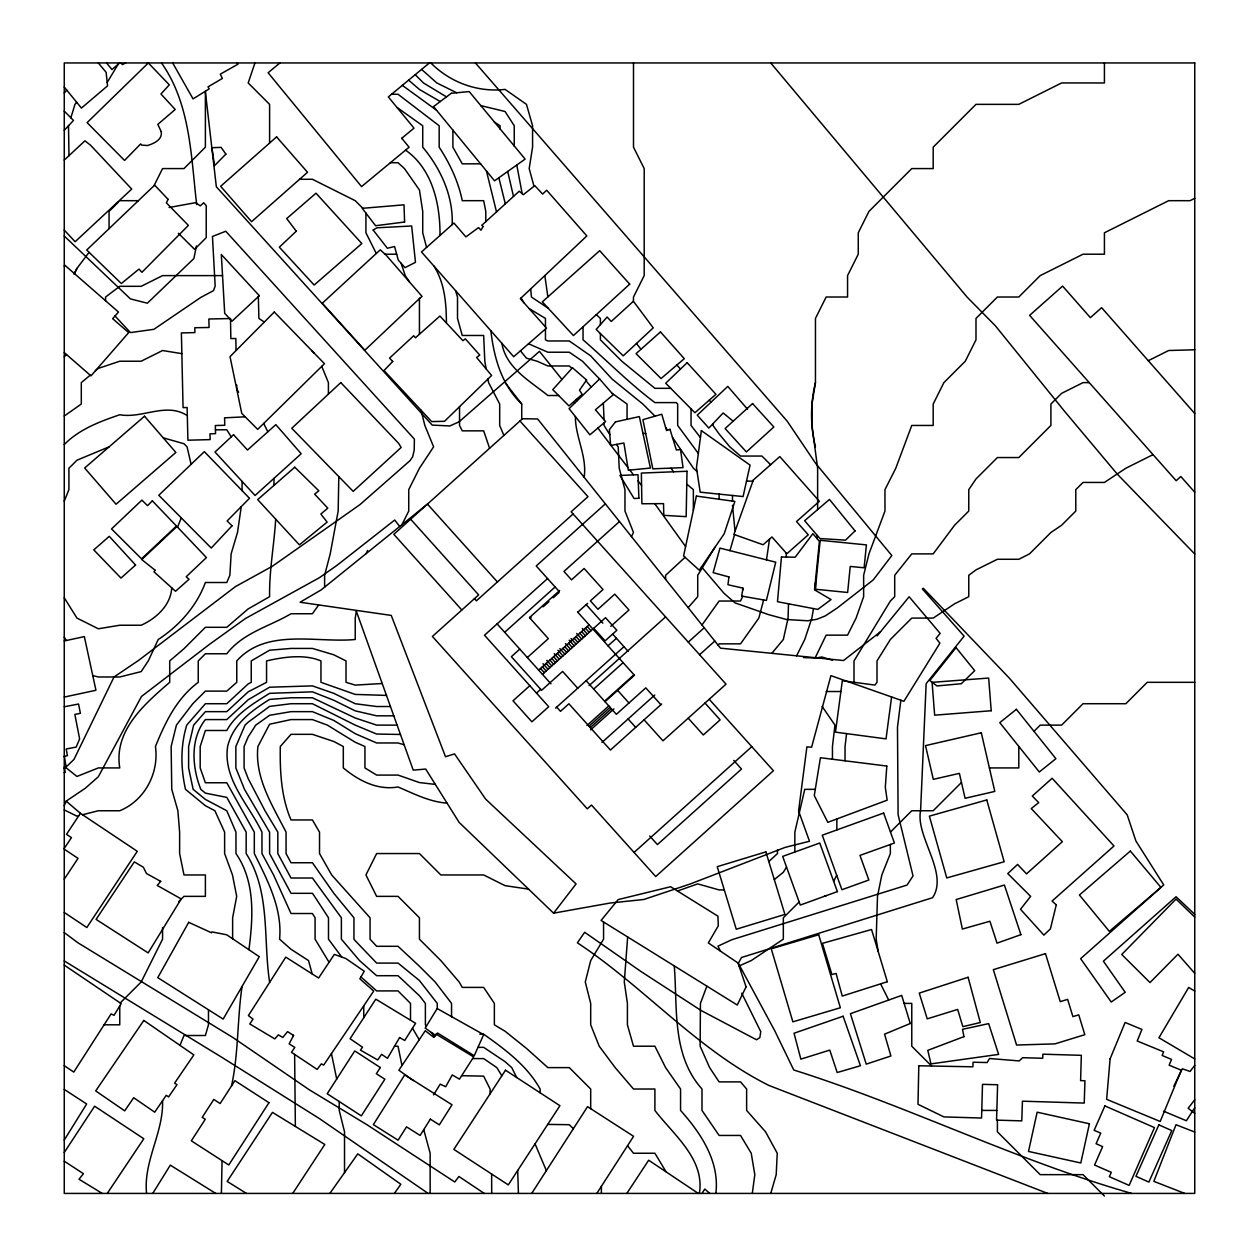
<?xml version="1.0" encoding="UTF-8"?>
<svg xmlns="http://www.w3.org/2000/svg" width="1259" height="1259" viewBox="0 0 1259 1259"><rect width="100%" height="100%" fill="white"/><g stroke="black" fill="none" stroke-linecap="round" stroke-linejoin="round"><path stroke-width="1.5" d="M788.48 603.801L788.087 618.09L783.334 639.493L771.846 653.327M241.272 506.606L237.495 532.478L231.137 553.881L229.878 575.284L226.793 582.508L205.39 582.508C196.734 606.098 179.108 625.959 158.225 639.493L148.279 660.912L141.165 671.614L119.762 676.98L98.359 676.98L92.773 675.579M242.058 490.585L242.106 481.426M222.072 1160.656L221.395 1193.422M338.813 476.61L338.167 511.06L330.204 553.881L324.617 575.284L324.617 587.119M584.16 477.271C587.261 456.34 575.3 437.03 575.379 416.572M815.328 589.243L820.176 540.284L866.412 544.895L864.115 567.793L850.234 566.424L847.637 592.47L815.328 589.243L815.454 590.377M817.012 538.537L817.311 535.468M846.567 733.619L845.041 746.524L845.041 760.814M171.712 587.811C170.925 605.06 156.132 618.594 141.165 625.235L119.762 625.235L98.359 628.792L76.956 618.09L64.256 597.773M900.862 700.24L897.478 727.34L898.108 814.667L913.027 875.918L907.047 885.077L731.841 939.718L717.945 946.154L720.478 951.143M275.69 519.149C274.147 545.084 269.158 570.673 269.599 596.687L248.196 608.884L226.793 627.297L205.39 627.297L183.987 648.715L169.713 660.912L169.713 682.315C144.423 704.159 113.625 730.645 119.762 767.927L98.359 767.927L76.956 776.457L66.255 767.927L64.366 756.281M231.546 1085.856C238.659 1052.996 237.18 1019.334 242.074 986.411M891.608 696.982L886.021 738.876L835.472 732.14L842.334 680.726L874.926 685.069L877.004 682.315L877.004 660.912L890.365 639.493L911.768 618.09L933.187 618.09L954.59 603.816L968.769 596.687L968.769 575.284L975.993 569.886L997.396 559.279L1018.799 559.279L1029.5 553.881L1050.903 532.478L1061.62 525.239L1075.784 511.06L1075.784 489.657L1083.023 482.433L1104.426 482.433L1125.829 468.254L1153.055 454.641M752.3 1193.422L754.818 1174.647L751.23 1153.244L740.528 1135.445L719.125 1135.445L701.987 1110.422L701.987 1089.019C671.472 1054.869 677.657 1007.814 674.273 965.905M766.479 559.862L769.532 539.072M1104.426 62.95L1104.426 82.952L1061.62 82.952L1018.799 104.355L975.993 104.355L933.187 147.177L933.187 168.58L911.768 168.58L868.962 211.386L858.26 232.789L858.26 254.208L847.559 275.611L847.559 297.014L826.156 297.014L815.454 318.417L815.454 382.626L811.976 404.045L811.976 425.448L817.626 468.254L817.626 509.58M813.471 608.569L811.882 618.09L804.753 639.493L796.585 655.813M356.376 611.307L355.227 618.09L355.227 639.493C316.497 643.176 266.562 627.69 236.771 660.912L236.771 682.315L226.793 691.112L205.39 691.112L192.784 703.718L176.417 725.121L171.145 746.524L171.759 789.346L177.881 810.749L179.628 832.152L179.628 853.555L183.987 874.958L205.39 874.958L205.39 896.361L183.987 896.361L178.636 901.727M248.92 949.727C253.138 917.559 255.451 881.741 235.968 853.555L235.968 832.152L226.793 810.749L205.39 799.418L193.146 789.346L188.614 767.927L188.614 746.524L193.65 725.121L205.39 711.65L226.793 711.65L248.196 691.821L266.562 682.315L266.562 660.912C283.432 657.041 304.3 653.862 320.951 660.912L320.951 682.315L355.227 694.417L386.482 695.409M196.435 246.009L193.886 258.551L147.35 303.199L130.417 298.887L64.256 236.015M763.615 599.961L758.847 618.09L740.528 643.853L719.125 643.853L718.149 645.206M544.832 275.611L547.87 296.919M729.952 550.639L734.564 534.619M770.744 1193.422L776.205 1174.647L777.244 1153.244L765.551 1131.825L746.634 1110.422L746.634 1089.019L740.528 1081.89L719.125 1081.89L709.635 1067.616L700.13 1046.213L700.429 1003.392L706.866 986.159M68.505 125.507L68.977 155.691M70.866 117.779L74.973 104.355L76.689 102.278M254.947 62.95L248.196 82.952L269.599 104.355L269.599 143.054M177.566 527.175L181.265 517.89M64.256 501.208L68.915 489.657L68.915 468.254L76.956 460.212L109.108 446.835M179.974 1045.363L183.987 1035.512L205.39 1035.512L208.475 1024.81L208.475 1009.781M64.256 805.729L66.16 801.133L85.266 788.291L98.359 776.709L141.464 696.479L209.655 644.215L245.442 618.515L319.314 577.755L337.129 565.244L394.728 520.014L399.733 526.498M815.124 657.953L826.156 635.15L847.559 635.15L856.089 618.09L863.643 596.687L863.643 575.284L868.962 553.881L884.967 511.06L884.967 489.657L895.779 468.254L911.768 425.448L933.187 425.448L933.187 404.045L943.888 382.626L965.291 361.223L975.993 339.82L975.993 318.417L997.396 297.014L1018.799 297.014L1040.202 275.611L1083.023 254.208L1104.426 254.208L1104.426 232.789L1168.635 200.685L1190.054 200.685L1194.744 198.34M1173.829 1086.155L1182.358 1068.781L1190.085 1071.456L1194.744 1065.35M74.375 273.533L76.956 268.372L89.074 252.319M153.991 185.75L162.568 168.58L183.987 168.58L205.39 147.177L205.39 91.215M366.007 553.708L367.628 550.482M401.904 524.735L408.734 511.06L408.734 489.657L419.436 468.254L433.615 446.851L424.85 425.448L420.994 410.166M631.451 536.554L633.497 532.478L624.968 511.06L624.968 489.657L619.223 468.254L618.2 446.851L616.438 444.396M826.565 895.527L824.252 896.361M833.663 881.331L836.7 875.273M73.998 274.257L76.956 268.372M714.907 547.335L697.722 575.284L697.722 596.687L688.169 607.625M107.188 82.449L118.126 64.288M786.529 867.073L783.334 872.251L774.316 879.585M433.552 1094.889L440.225 1084.125L445.702 1086.722L452.264 1074.934L459.456 1079.152L473.667 1056.946L436.716 1034.505L433.788 1037.306L425.259 1030.743L398.867 1070.213L413.345 1080.615M64.256 1140.056L86.651 1103.986L64.256 1089.413M152.748 1193.422L170.311 1165.157L215.761 1193.422M1194.744 1107.715L1186.371 1120.746L1163.662 1111.209M596.829 1193.422L633.576 1136.31L587.56 1106.661L532.038 1192.871L532.887 1193.422M701.971 1193.422L704.788 1189.063L709.84 1193.422M292.733 1193.422L324.791 1144.462L272.448 1112.389L227.171 1181.414L246.465 1193.422M64.256 1152.504L94.63 1106.205L143.809 1138.765L107.251 1193.422M626.825 1193.422L648.668 1160.216L698.304 1193.422M66.16 801.133L80.387 813.298L66.507 834.324L71.433 837.628L64.256 848.424M64.256 879.144L78.042 858.37L64.256 849.196M329.858 1193.422L357.776 1153.858L400.834 1184.263L394.366 1193.422M318.558 605.154L312.421 613.747L291.002 613.747C269.489 626.526 243.129 632.6 226.793 653.767L205.39 653.767L198.245 660.912L198.245 682.315C176.465 698.603 165.244 722.414 155.439 746.524C159.201 772.947 144.801 800.504 119.762 810.749L98.359 810.749L82.543 814.746M702.003 624.983L719.125 601.031L740.528 601.031L742.7 596.247M1194.744 1099.721L1188.166 1108.298L1194.744 1113.334M356.297 611.103L413.22 770.13L425.699 769.06L459.157 822.426L553.582 913.168L576.071 883.912L485.644 799.119L454.546 753.905L445.513 756.722L391.25 615.415L300.083 602.243L321.218 589.873L427.462 504.104L497.415 581.957M64.256 93.166L66.696 90.034M877.114 635.905L909.14 596.766L940.158 633.403L936.082 638.36L939.906 643.16L903.915 701.31L830.909 675.642L811.614 747.185L806.893 746.87L798.584 810.953L809.49 841.264L785.175 847.37L690.184 883.991L643.774 899.493L610.3 903.002L553.582 913.168M64.256 266.121L64.949 265.319L118.472 312.027L112.649 318.669L128.67 332.628L90.994 375.859L64.256 352.583M64.256 130.322L73.478 120.423L64.256 111.122M118.598 201.849L109.061 211.386L109.061 228.65M64.256 356.864L66.554 354.566M120.219 1002.951L141.165 981.989L162.568 939.183L162.568 927.505M685.069 557.312L665.602 575.284L665.602 579.36M799.15 901.963L783.334 917.78L783.334 939.183L751.23 960.586L739.064 965.983M890.475 832.042L911.768 810.749L933.187 810.749L961.467 782.453M1018.799 746.524L1018.799 767.927L989.401 767.927M1034.001 731.337L1040.202 725.121L1061.62 725.121L1083.023 703.718L1125.829 703.718L1147.232 682.315L1194.744 682.315M64.256 768.84L73.982 759.413L114.034 676.98L138.71 660.314L235.496 586.568L272.448 566.204L359.901 504.67L410.119 460.558L412.622 456.844L414.211 450.155L414.384 439.108L225.754 231.247L212.456 236.472L215.163 286.013L213.542 290.609L200.826 297.392L153.881 329.323L130.464 332.596L115.01 315.978M64.256 160.082L84.935 140.819L90.538 145.21L131.723 189.07L75.115 241.744L64.256 230.082M768.808 861.534L777.495 853.555L777.495 849.668M633.419 301.279L611.213 321.47L607.121 317.032L596.168 329.417L623.221 355.841L653.232 327.859L633.419 301.279L633.497 297.014L644.199 275.611L644.199 168.58L633.497 147.177L633.497 62.95M573.097 513.955L476.39 600.842L474.438 598.67M605.359 503.836L536.224 565.952L559.279 591.604M547.555 578.558L484.495 635.228L548.719 706.708L531.896 721.816L513.011 700.791L529.834 685.683M619.475 521.541L563.953 571.429L571.507 579.848L584.129 568.501L603.014 589.527L590.392 600.858L597.946 609.277L614.77 594.154L628.981 609.986L610.772 626.352M504.67 632.301L555.125 586.977M559.673 590.471L529.472 617.618L548.357 638.643L527.332 657.528M530.228 618.452L531.062 617.697L530.307 616.863M543.164 606.822L548.924 601.66M553.236 597.789L558.98 592.611M519.778 649.125L511.374 656.679L541.59 690.31L562.616 671.425L577.724 688.248M577.787 612.189L587.591 603.376M538.663 670.15L589.118 624.81M542.44 674.352L605.516 617.681L616.847 630.287L605.075 640.878L593.744 628.257M536.491 693.095L540.693 689.318M608.003 645.836L616.422 638.282M555.565 708.14L623.976 646.685M589.102 685.62L665.586 616.894M593.681 689.098L623.126 662.643M604.572 701.2L634.001 674.761M605.028 701.704L634.457 675.265L577.519 611.905M586.962 725.53L608.805 705.906M589.039 726.207L610.064 707.306M590.298 727.608L611.323 708.723M590.613 729.858L613.951 708.88M688.264 642.121L704.222 627.769M601.944 742.464L654.743 695.031M699.595 654.727L714.829 641.036M661.683 703.986L610.442 750.034L568.895 703.781L560.475 711.335L556.698 707.133M634.064 852.437L751.796 746.666M64.256 444.569C79.238 429.193 99.902 421.545 119.762 414.746C142.645 418.838 166.078 401.826 187.308 415.627M119.684 62.95L111.941 69.544L106.59 62.95M90.207 375.182L81.3 382.626L81.3 404.045L64.256 416.005M95.306 370.917L98.359 368.368L119.762 361.223L141.165 361.223L162.568 350.521L181.847 353.653M279.907 62.95L268.104 72.754L361.538 186.6L409.112 147.209L401.763 138.27L414.006 128.15L388.339 96.927L429.398 62.95M880.497 631.766L843.499 660.534L720.494 648.165L537.64 418.979L522.469 418.728L393.831 534.32L461.833 610.001M125.617 62.95L122.359 64.602L120.864 62.95M1148.287 360.703L1168.635 350.521L1194.744 349.766M677.468 891.01L697.722 883.881L719.125 889.924L724.318 889.924M78.813 815.675L76.956 816.147L64.256 809.946M64.256 640.957L84.353 636.613L95.936 690.262L64.256 697.077M64.256 756.297L67.467 755.683L66.16 748.995L76.201 747.075L79.632 738.923L74.863 714.42L80.387 713.334L78.577 704.017L64.256 706.771M64.256 772.57L65.295 772.365L64.256 767.03M169.099 207.499L195.727 202.652L200.244 205.878L203.675 202.778L206.224 205.658L206.224 237.652L194.594 249.345L178.369 233.277M391.533 94.268L398.033 94.268L439.171 125.774L439.171 147.177C449.856 163.497 458.339 181.501 462.258 200.685L483.661 200.685L485.785 211.386L485.785 221.663M396.963 107.408L422.725 125.774L422.725 147.177C440.744 168.627 453.366 196.199 452.17 224.621M390.369 162.726L398.033 162.726L404.469 168.58L419.436 189.983L422.725 211.386L422.725 232.789L426.581 247.409M480.56 163.827L462.258 163.827L452.894 147.177L452.894 130.133M299.579 179.282L312.421 179.282L355.227 200.685L362.828 208.286M119.873 200.685L138.348 200.685M385.049 254.208L396.664 254.208M222.528 275.611L162.568 275.611L141.165 286.312L119.762 286.312L105.583 297.014L105.583 300.775M548.247 308.282L531.424 297.014L530.7 288.893M311.665 350.521L314.12 353.039M1089.24 382.626L1083.023 382.626L1061.62 393.343L1050.903 404.045L1050.903 425.448L1018.799 457.552L997.396 457.552L975.993 478.955L968.769 489.657L968.769 511.06L954.59 525.239L933.187 553.881L911.768 553.881L894.708 575.284L894.708 596.687L890.365 601.031L853.995 660.912L853.995 682.284M670.748 388.323L654.9 388.323L621.804 361.223L600.401 339.82L600.401 333.556M558.603 395.515L547.87 395.515C530.118 381.084 505.929 368.021 501.885 343.314M215.446 429.791L226.793 429.791L231.247 436.889M642.987 433.489L645.694 433.489M746.508 481.127L752.913 481.127M382.217 683.511L355.227 685.116L346.02 682.315L346.02 660.912L333.824 654.806L312.421 648.432L291.002 648.432L269.599 650.211L251.249 660.912L251.249 682.315L248.196 683.889L226.793 703.718L205.39 703.718L186.741 725.121C180.352 746.162 180.729 767.99 185.498 789.346L205.39 805.713L214.911 810.749L224.621 832.152L224.621 853.555L232.474 874.958L236.692 896.361L232.632 917.78L232.632 938.773M826.156 691.521L840.886 691.521M390.447 706.519L376.63 706.519L355.227 703.718L333.824 693.363L312.421 685.887L269.599 687.209L248.196 699.752L226.793 719.581L205.39 719.581C189.952 738.797 192.092 767.439 200.795 789.346L205.39 793.123L226.793 797.388L246.166 832.152L246.166 853.555C270.795 892.222 263.021 938.962 269.599 981.989L269.882 981.989M393.784 715.82L376.63 715.82L355.227 710.847L333.824 700.272L312.421 691.836L269.599 693.331C253.846 703.214 235.795 713.806 226.793 730.488L205.39 730.488L200.181 746.524L200.181 767.927L205.39 782.768L226.793 782.768L254.318 832.152L254.318 853.555C267.412 880.167 282.52 908.557 279.577 939.183L291.002 949.27L308.534 960.586L312.185 973.931M397.12 725.121L376.63 725.121L355.227 717.992L312.421 697.769L291.002 697.769L269.599 699.437C251.296 710.784 232.836 724.35 227.627 746.524C222.78 779.337 248.841 804.517 261.966 832.152L261.966 853.555L273.565 874.958L291.002 913.515L312.421 913.515L315.08 917.78L315.08 939.183L329.071 962.301M815.297 789.346L804.753 789.346L794.838 832.152L794.838 852.013M528.591 889.137L505.064 885.659L483.661 874.958L440.855 874.958L419.436 853.555L376.63 853.555L365.928 874.958L376.63 896.361L398.033 896.361L419.436 917.78L419.436 939.183L440.855 960.586L459.157 981.989L462.258 987.402L483.661 987.402L494.362 1003.392L494.362 1024.81L505.064 1031.247L526.467 1048.385L547.87 1067.616L569.288 1067.616L590.691 1089.019L590.691 1108.675M904.135 1003.392L911.768 1003.392L911.768 1046.213L931.581 1066.027M104.104 1024.81L119.762 1024.81L119.762 1005.941M479.773 1034.174L483.661 1034.174C505.189 1049.565 526.954 1065.444 540.111 1089.019L540.111 1092.781M394.539 1046.213L398.033 1046.213L401.967 1065.57M477.964 1047.346L483.661 1047.346L505.064 1061.667L511.752 1067.616L516.709 1077.515M472.613 1058.599L483.661 1058.599L496.833 1067.616L501.853 1075.768M981.768 1110.422L996.845 1110.422M803.541 657.591L816.084 657.985L821.797 656.978L832.529 660.314M435.331 784.404L419.436 782.563L398.033 775.088L376.63 775.088L364.937 767.927L364.937 746.524L355.227 742.243L327.387 725.121L312.421 719.581L291.002 719.581L269.599 724.224L257.906 746.524C254.507 777.7 272.479 805.524 286.061 832.152L286.061 853.555L291.002 862.745L312.421 862.745L333.824 893.323L353.952 917.78L353.952 939.183L355.227 940.725L376.63 963.088L398.033 963.088L419.436 980.541L437.266 1003.392L437.266 1008.601M400.456 734.469L376.63 734.044L355.227 725.121L312.421 703.718L291.002 703.718L269.599 706.393L248.196 722.178L245.033 725.121L235.858 746.524L235.858 767.927L244.498 789.346L269.599 832.152L269.599 853.555L291.002 893.323L312.421 893.323L314.545 896.361L328.489 917.78L328.489 939.183L341.756 957.06M447.087 803.163C429.209 801.763 414.022 793.752 398.033 786.969C377.558 790.526 358.642 780.69 343.314 767.927L343.314 746.524L333.824 741.504L312.421 734.327L291.002 734.327L280.301 746.524C279.86 771.248 281.15 796.947 291.002 819.955L312.421 819.955L319.534 832.152L319.534 853.555L331.684 874.958L370.052 917.78L370.052 939.183L376.63 946.296L398.033 946.296L419.436 966.267L435.158 981.989L451.556 1003.392L451.556 1017.02M163.214 437.817L183.987 443.75L187.072 446.851L191.116 464.319M404.139 744.746L398.033 742.967L376.63 742.967L355.227 733.682L333.824 720.447L312.421 711.65L291.002 711.65L269.599 715.301L255.766 725.121L248.196 736.814L244.089 746.524L244.089 767.927L248.196 778.644L265.004 810.749L277.83 832.152L277.83 853.555L291.002 878.011L312.421 878.011L341.378 917.78L341.378 939.183L359.523 960.586L376.63 975.694L398.033 975.694L419.436 995.743L425.385 1003.392L425.385 1024.81L426.423 1026.132M1131.573 1193.422L1125.042 1191.502C1011.874 1158.406 906.039 1105.371 793.752 1069.993L774.773 1030.822L738.356 963.308L741.488 957.501L932.557 897.714C949.081 873.274 915.309 836.495 920.581 810.749L926.152 683.653L964.111 636.157L922.359 588.913L923.319 588.283L1009.104 677.877L1127.214 814.888L1135.87 840.933L1163.741 884.951L1080.631 958.666L1111.241 1002.022L1125.2 992.312L1103.388 961.168L1176.048 896.754L1194.744 914.349M1194.744 1132.046L1176 1124.728L1153.842 1181.335L1184.703 1193.422M1047.771 1193.422L769.076 1085.51C697.14 1049.691 644.026 986.757 577.393 942.818L584.664 932.289L641.146 971.618L701.011 1010.458L756.533 1039.777L759.838 1037.605L760.766 1031.656L741.756 993.225M480.749 105.599L505.064 111.5L514.254 125.774L514.254 146.217M528.528 343.77L547.87 352.221L569.288 352.221L582.461 361.223L599.552 379.006M456.687 92.773L436.826 82.952L421.592 69.402M446.473 96.896L423.465 82.952L415.218 74.69M440.272 101.538L419.436 89.468L408.624 80.135M1194.744 1058.913L1158.941 1037.762L1188.669 987.465L1194.744 991.069M529.142 308.597L545.462 318.417L545.462 326.962M102.247 1193.422L79.002 1179.242L83.44 1173.718L64.256 1161.191M484.274 1193.422L458.906 1176.488L454.767 1181.996L366.888 1124.68L309.273 1089.775L232.773 1037.432L78.042 942.865L64.256 932.589M64.256 960.932L220.561 1056.537L319.141 1118.417L428.139 1193.422M494.22 121.966L500.043 125.774L500.043 129.047M80.387 813.298L137.278 851.304L86.824 927.521L64.256 912.46M64.256 1065.665L73.777 1072.086L111.107 1013.888L114.034 1015.305L121.179 1003.612L64.256 965.134M258.331 296.636L258.898 318.417L264.311 322.068M612.11 393.343L627.061 404.045L627.061 419.31M402.313 85.36L436.495 110.194M461.675 1075.69L483.661 1076.146L490.097 1089.019L490.097 1093.803M733.163 421.183L723.138 412.983L708.833 428.076L697.25 415.155L727.781 386.403L747.547 409.222M686.784 484.148L693.363 489.657L693.363 510.147M430.814 62.95C450.266 82.433 477.586 92.568 505.064 89.389L526.467 104.355L532.573 125.774L532.573 147.177L529.189 168.58L533.989 186.269M360.955 976.937L376.63 990.912L398.033 990.912L410.513 1003.392L410.513 1020.215M571.932 368.336L569.288 365.976L547.87 365.976L537.168 361.223L526.467 358.185L520.423 350.836M586.002 380.879L591.289 387.032M405.571 150.151C432.592 169.068 440.288 204.603 440.005 235.464M697.045 471.527L693.457 468.254L672.479 437.377M596.31 314.656L600.401 318.417L600.401 324.617M1194.744 917.071L1176.048 899.083L1121.738 954.479L1150.002 982.571L1177.968 954.228L1194.744 973.301M709.195 400.22L711.099 402.109M770.602 464.713L761.931 456.057L740.528 456.057L729.827 446.851L719.125 433.977L713.019 425.448L713.019 423.653M655.01 416.178L642.861 404.045L612.094 379.053L590.691 355.872L569.288 340.969L547.87 340.969L545.462 339.82L545.462 329.008M1104.426 1196.05L1083.023 1174.647L1040.202 1174.647L997.396 1131.825L997.396 1120.148M573.333 1128.741L569.288 1124.696L547.728 1124.413M1194.744 553.976L1117.158 473.998L1064.201 410.859L995.428 325.861L967.211 297.218L770.728 62.95M519.967 420.994L587.969 496.66L571.145 511.784L726.034 684.156L662.974 740.827L644.073 719.802M709.21 699.264L773.435 770.744L655.719 876.532L591.494 805.052L587.292 808.829L432.404 636.44L478.64 594.893L410.639 519.212M705.009 703.057L720.117 719.865L703.309 734.973L688.201 718.165M733.761 760.405L741.504 769.044L657.418 844.6L649.675 835.96M586.19 604.635L602.841 623.174M612.913 634.379L628.178 651.375M660.896 704.694L645.788 687.87L616.359 714.325L586.127 680.678M587.245 626.494L591.022 630.696M585.388 628.162L589.165 632.38M582.256 628.446L587.292 634.048M581.642 631.53L585.419 635.732M579.769 633.198L583.547 637.416M576.653 633.482L581.689 639.084M576.04 636.566L579.817 640.768M574.167 638.25L577.944 642.452M571.035 638.518L576.071 644.12M617.634 690.373L628.965 702.994M569.178 640.202L574.214 645.804M568.564 643.286L572.341 647.488M565.433 643.554L570.469 649.156M564.819 646.638L568.612 650.84M628.115 718.952L635.669 727.356M562.962 648.322L566.739 652.524M559.83 648.59L564.866 654.192M557.957 650.274L562.993 655.876M557.344 653.358L561.136 657.56M554.228 653.626L559.264 659.244M553.614 656.71L557.391 660.912M551.741 658.394L555.518 662.596M549.884 660.062L553.661 664.28M546.752 660.346L551.788 665.948M546.138 663.43L549.915 667.632M543.007 663.698L548.043 669.316M542.409 666.782L546.186 670.984M540.536 668.466L544.313 672.668M497.116 623.897L550.986 683.857M1194.744 492.222L1180.848 476.531L1176.174 480.718L1029.626 315.364L1062.612 286.092L1090.373 317.661L1101.625 307.668L1194.744 413.503M676.901 365L680.489 369.092M475.414 62.95L787.221 421.214L815.58 463.281L891.828 555.549L873.227 579.927L837.235 607.987L825.274 615.919L816.698 619.349L807.586 620.766L786.56 619.522L768.698 614.66L734.926 602.841L723.925 593.225L701.515 566.896M700.445 437.55L691.034 425.448L691.034 408.813M698.336 453.429L677.672 425.448L677.672 404.045L676.303 402.597L654.9 402.597C629.327 383.428 606.98 360.578 583.043 339.82L583.043 326.773M98.328 62.95L106.134 72.345L107.55 85.88L81.426 108.085L64.256 87.06M64.256 637.117L66.255 640.516M561.97 379.415L539.466 351.355L459.031 421.844L449.872 425.951L432.199 425.101L216.343 186.773L205.39 91.986M636.44 343.518L641.004 349.247M263.682 423.48L267.837 431.806M627.517 1145.737L633.497 1153.244L654.9 1153.244L665.932 1171.578M822.08 706.315L834.953 725.121L832.451 746.524L832.451 759.24M521.73 419.404L521.73 404.045C501.412 384.593 494.047 357.698 490.837 330.739M431.381 1032.506L434.544 1036.566M505.001 382.468L521.73 404.045M627.879 467.53L610.977 445.403M629.83 470.079L633.356 474.674M638.045 480.812L641.586 485.423M603.344 403.085L604.052 419.798M576.386 399.418L577.299 400.63M597.915 428.029L610.584 444.883M670.984 468.254L673.628 471.795M654.759 503.679L685.604 546.548M573.742 401.747L574.733 403.132M665.602 427.383L667.538 430.2M409.443 281.906L405.272 275.611L401.102 263.257M609.812 434.654L604.052 425.448L604.052 422.835M521.069 297.99L523.901 302.695M412.496 1028.194L419.231 1039.745M237.274 62.95L237.998 64.178L220.278 74.171L222.402 78.436L208.018 86.84L209.199 88.854L193.052 98.879L172.688 62.95M161.498 62.95C190.613 104.261 190.975 156.478 196.687 204.65M238.596 392.336L236.834 388.952L236.755 385.065M535.044 1143.864L546.359 1170.618M423.748 1129.653L430.153 1153.244L430.153 1193.422M880.608 983.877L888.697 1000.039M376.284 253.484L365.928 232.789L365.928 213.133M433.993 266.137C444.757 283.306 446.316 303.309 446.41 322.996M503.868 435.441L499.697 425.448L499.697 404.045L488.602 382.626L487.973 379.022M321.753 366.353L328.41 382.626L328.41 394.13M522.17 193.713L516.788 165.008M455.569 290.672L457.505 297.014L457.505 318.417L462.258 335.476L483.661 335.476L484.809 361.223L486.179 368.966M513.483 196.435L507.707 171.476M486.478 171.035L496.502 211.905M498.863 177.755L505.315 203.879M336.704 1079.01L331.447 1053.578M517.685 1170.477L518.425 1193.422M292.717 1034.929L292.985 1036.535M878.2 951.521L876.185 939.183L877.492 896.361L881.835 874.958L890.365 853.555L890.365 844.474M735.036 531.267L732.486 505.221M491.624 1174.017L491.702 1193.422M786.45 557.06L786.057 552.858M489.594 448.283L483.661 430.846L462.258 430.846L459.535 425.448L459.535 406.688M245.175 416.823L224.574 417.831L224.779 425.274L215.336 425.526L215.541 433.631L209.985 433.851L210.159 439.611L187.906 440.209L187.119 407.507L183.059 407.633L181.39 332.927L194.893 332.596L194.815 327.733L209.073 327.482L208.852 318.999L230.476 318.543L230.853 338.608L235.826 338.482L236.047 350.128M836.857 818.948L836.857 829.933M815.454 582.539L815.454 587.984M742.7 588.079L742.7 590.188M732.486 495.479L732.486 501.318M719.125 494.11L719.125 499.241M715.852 1193.422C719.786 1161.412 700.901 1133.21 680.568 1110.422L680.568 1089.019L665.602 1067.616L654.9 1046.213L633.497 1046.213L627.407 1024.81L627.407 1003.392L624.291 981.989L627.659 936.964M699.39 1193.422C705.009 1158.972 673.502 1134.784 654.9 1110.422L654.9 1089.019L633.497 1089.019L615.179 1067.616L599.221 1046.213L590.691 1024.81L590.691 1003.392L585.278 981.989L590.691 960.586L603.565 939.183L603.565 922.013M601.393 1186.324L601.393 1193.422M419.436 298.588L419.436 334.249M402.298 137.813L402.298 138.931M363.757 1005.784L363.757 1017.697M344.525 1172.648L344.525 1131.825L339.222 1110.422L339.222 1101.531M295.361 1126.427L294.622 1054.412M273.958 478.373L273.958 485.407M162.568 1100.681C163.686 1132.565 143.164 1161.333 146.579 1193.422M815.454 446.851A134.021 134.021 0 0 1 815.454 382.626M687.021 471.259L686.171 516.662L663.776 515.324L663.524 503.631L641.901 503.757L641.366 473.069L687.021 471.259M918.802 1065.775L918 1104.316L943.92 1116.906L981.548 1118.039L982.508 1084.345L997.6 1084.754L996.561 1120.132L1021.804 1120.872L1022.434 1101.184L1084.235 1103.073L1084.943 1080.741L1080.6 1080.615L1081.339 1055.325L1042.877 1054.192L1042.72 1058.252L1022.654 1057.702L1019.176 1060.928L989.574 1058.504L987.119 1062.549L973.065 1062.218L972.939 1066.814L918.802 1065.775M161.278 131.739C162.49 139.875 153.85 143.479 147.571 145.54L141.59 145.084L140.662 143.919L124.531 160.428L87.107 122.627L148.342 62.95L169.304 84.841L160.947 94L175.206 109.47L157.816 124.389L161.278 131.739M886.808 766.054L885.313 787.253L887.154 800.173L827.824 822.332L814.274 795.562L820.427 757.729L886.808 766.054M1110.108 1058.835L1106.645 1099.343L1160.2 1121.47L1181.304 1070.213L1169.139 1065.193L1171.531 1059.417L1162.167 1055.483L1163.631 1051.847L1137.207 1040.988L1141.929 1029.437L1125.121 1022.465L1110.108 1058.835M781.461 556.966L777.48 601.708L817.783 609.403L831.05 599.567L814.526 589.826L819.42 541.37L812.905 533.69L795.169 557.218L781.461 556.966M728.945 576.952L727.938 584.727L743.078 588.158L741.614 596.058L766.401 600.449L775.733 562.191L719.959 548.106L713.145 572.656L728.945 576.952M701.357 430.625L696.463 467.671L700.177 492.175L743.078 496.565L750.065 465.122L701.357 430.625M696.384 496.062L683.59 555.974L699.264 570.185L724.177 533.816L734.878 501.444L696.384 496.062M1089.413 1123.768L1080.804 1162.986L1028.509 1151.434L1037.148 1112.185L1089.413 1123.768M1056.27 904.812L1050.415 928.89L1043.884 935.122L1020.514 909.281L1030.633 896.361L1007.767 873.589L1017.587 864.429L1026.541 873.872L1062.36 841.689L1031.263 808.577L1038.706 802.628L1032.301 796.034L1052.131 778.267L1113.995 845.985L1052.083 901.051L1056.27 904.812M753.323 480.009L733.918 534.398L763.111 544.769L771.924 536.948L786.844 553.755L808.262 534.807L796.506 521.556L819.373 501.287L779.793 456.592L753.323 480.009M160.696 881.363L157.218 885.455L181.217 898.926L148.153 952.89L96.093 919.4L134.32 861.88L143.384 867.262L146.485 873.541L160.696 881.363M1104.883 1105.906L1094.134 1130.33L1100.744 1133.131L1096.101 1143.707L1102.632 1146.634L1094.559 1165.031L1111.288 1172.349L1109.321 1176.693L1129.134 1185.396L1154.472 1127.608L1104.883 1105.906M1158.862 1124.854L1135.948 1176.315L1148.869 1182.091L1171.783 1130.582L1158.862 1124.854M483.661 1034.63L474.218 1055.734L437.628 1033.041L434.827 1034.961L425.212 1028.099L437.172 1008.538L483.661 1034.63M746.083 986.836L737.27 1005.028L601.062 920.455L618.153 899.587L670.622 886.745L717.945 916.19L718.291 925.806L708.329 942.944L738.057 963.009L746.083 986.836M168.092 199.347L166.377 202.825L188.378 225.392L141.921 272.306L138.994 269.08L121.352 283.543L86.698 250.022L154.637 185.136L168.092 199.347M293.567 1035.465L289.129 1043.868L294.811 1047.378L291.474 1052.319L317.142 1069.41L321.313 1063.855L323.657 1065.114L373.703 991.069L359.869 978.81L364.26 971.24L345.863 958.54L334.327 954.401L318.606 978.023L285.777 957.123L248.401 1015.604L253.012 1019.113L249.786 1023.96L274.792 1038.895L278.381 1034.835L282.771 1037.463L287.587 1031.625L293.567 1035.465M188.708 922.328L157.768 977.645L223.158 1019.082L259.275 956.698L226.714 934.792L212.031 931.912L211.528 932.777L188.708 922.328M483.11 226.478L480.985 230.24L478.562 227.564L465.893 236.897L453.932 223.048L421.497 251.942L513.672 356.706L546.5 328.111L520.329 298.682L586.836 235.937L546.658 190.235L542.613 194.075L534.792 185.64L523.335 194.704L519.243 191.195L481.772 225.314L483.11 226.478M399.591 1037.558L387.457 1058.331L381.603 1054.318L377.716 1059.968L360.452 1050.132L362.498 1047.205L350.081 1038.722L375.796 999.174L415.596 1023.299L404.721 1040.485L399.591 1037.558M430.358 1119.125L420.113 1135.429L406.531 1126.852L398.08 1140.198L373.372 1124.602L404.721 1074.887L452.012 1104.788L439.344 1124.854L430.358 1119.125M373.168 230.035L387.379 248.259L394.571 246.512L398.253 260.046L405.02 267.663L415.47 262.313L411.662 225.975L376.882 227.816L373.168 230.035M380.312 1067.538L376.347 1073.722L384.861 1079.231L361.333 1115.867L327.214 1093.741L354.77 1050.935L380.312 1067.538M268.97 1102.695L228.792 1164.984L191.337 1140.827L205.264 1119.282L202.211 1117.362L213.794 1099.437L220.152 1103.529L234.898 1080.663L268.97 1102.695M505.488 1070.213L453.854 1149.388L508.29 1184.892L559.925 1105.701L505.488 1070.213M143.809 1020.451L95.684 1090.908L124.704 1110.847L133.69 1097.722L154.715 1112.185L166.251 1095.299L168.596 1096.919L176.952 1084.676L174.623 1083.086L193.855 1054.9L143.809 1020.451M586.584 380.045L579.486 390.164L582.162 394.335L568.989 405.917L552.764 389.661L572.467 367.754L586.584 380.045M615.478 421.891L609.419 429.587L610.631 445.466L623.882 443.011L628.32 470.221L650.431 468.049L639.352 416.587L615.478 421.891M956.053 647.614L929.834 680.521L936.948 685.95L961.278 683.731L974.702 670.654L956.053 647.614M155.219 570.311L153.928 571.775L175.536 591.258L189.039 579.297L186.19 576.748L206.429 557.564L176.921 526.498L141.748 559.563L155.219 570.311M232.065 525.79L211.244 548.027L158.776 495.259L204.336 451.651L249.487 498.281L227.124 520.974L232.065 525.79M392.729 361.443L384.026 370.555L431.648 421.592L444.521 421.309L491.608 375.481L476.594 357.462L479.773 355.085L465.311 338.813L462.919 340.701L439.926 316.04L415.47 337.774L413.723 335.728L389.55 358.138L392.729 361.443M225.88 154.117L214.549 165.653L211.905 147.712L221.112 147.382L225.88 154.117M152.339 500.83L147.523 505.677L141.921 500.106L111.532 528.922L141.543 558.854L176.449 526.026L152.339 500.83M274.289 312.027L230.019 356.627L241.759 413.408L257.686 429.366L324.46 363.694L274.289 312.027M599.599 378.959L569.068 408.64L589.889 434.811L605.579 421.56L595.413 409.804L613.259 394.681L599.599 378.959M855.034 530.92L845.513 540.158L819.971 538.537L804.627 520.722L829.461 499.445L855.034 530.92M687.178 362.686L665.696 383.224L694.921 412.732L715.946 394.303L687.178 362.686M296.274 231.2L279.341 247.173L314.168 285.053L361.837 243.538L316.009 193.209L286.706 218.578L296.274 231.2M419.782 298.273L364.842 350.238L322.288 303.246L380.265 249.817L386.371 255.42L422.08 296.432L419.782 298.273M259.323 295.708L232.018 321.171L224.7 313.318L221.316 254.491L259.323 295.708M233.56 434.733L215.006 452.028L255.058 495.479L301.169 453.744L275.831 424.645L247.488 450.03L233.56 434.733M340.796 382.594L291.758 428.28L353.181 491.372L401.133 447.48L398.662 443.373L340.796 382.594M629.689 284.141L573.427 335.555L542.314 301.861L599.677 250.683L629.689 284.141M752.567 403.572L725.105 428.532L746.382 451.95L773.844 426.99L752.567 403.572M135.563 565.039L120.974 578.086L93.796 549.9L109.265 536.318L135.563 565.039M660.471 331.92L636.047 353.653L661.054 378.534L684.298 358.673L660.471 331.92M276.587 136.885L220.64 186.301L251.58 221.678L307.526 172.263L276.587 136.885M294.779 467.215L257.686 499.618L299.374 544.848L327.135 522.107L320.856 514.034L327.796 508.18L314.624 494.142L318.81 490.79L294.779 467.215M144.517 416.21L84.652 468.002L116.048 504.245L175.867 452.453L144.517 416.21M1130.346 851.053L1079.419 895.023L1109.352 931.361L1160.908 887.375L1130.346 851.053M1016.375 709.321L999.772 722.65L1039.289 771.987L1055.892 758.689L1016.375 709.321M451.304 93.276L433.537 106.574L494.535 180.824L525.129 159.09L469.198 91.577L451.304 93.276M910.273 1023.504L884.558 1034.174L890.916 1055.986L866.239 1064.138L850.407 1013.684L901.696 995.413L910.273 1023.504M963.985 1036.629L927.789 1050.352L930.968 1063.886L998.607 1054.397L988.661 1023.63L962.49 1029.311L963.985 1036.629M837.392 891.608L800.268 905.064L782.673 856.403L819.751 843.026L837.392 891.608M883.629 813.046L822.269 835.205L841.909 889.72L868.836 880.025L859.976 855.396L894.425 843.026L883.629 813.046M1020.892 934.666L997.018 943.148L989.92 921.242L962.364 929.063L956.179 899.54L1004.414 885.046L1020.892 934.666M669.993 429.335L666.53 430.547L661.762 414.242L642.908 419.672L652.823 468.836L683.039 467.624L680.537 449.605L676.351 449.982L669.993 429.335M843.121 1016.233L794.036 1033.246L800.85 1059.134L829.791 1050.1L837.188 1072.542L860.432 1065.728L843.121 1016.233M968.092 977.267L919.259 993.115L927.238 1018.861L957.674 1009.419L962.82 1026.636L980.289 1022.544L968.092 977.267M887.312 981.737L842.24 996.074L836.102 973.459L831.916 974.513L822.426 943.353L871.558 929.52L887.312 981.737M1045.474 953.645L993.335 969.65L1016.58 1045.033L1055.011 1043.868L1084.817 1034.678L1078.758 1014.848L1072.904 1016.611L1067.632 999.378L1060.235 1001.645L1045.474 953.645M765.865 851.887L717.237 866.68L736.263 929.236L784.924 914.427L765.865 851.887M818.712 934.745L771.263 948.798L792.871 1021.836L840.367 1007.751L818.712 934.745M986.773 799.953L929.378 816.131L946.768 877.932L1004.163 861.754L986.773 799.953M981.296 732.769L925.522 745.611L933.297 779.352L959.389 773.372L965.086 798.285L994.799 791.423L981.296 732.769M404.595 222.009L375.591 225.723L362.246 208.333L404.013 204.824L404.595 222.009M991.211 710.737L934.65 715.175L932.085 682.347L988.661 678.05L991.211 710.737M638.895 498.281L634.08 498.517L619.947 475.446L638.014 474.737L638.895 498.281M1194.744 62.95L64.256 62.95L64.256 1193.422L1194.744 1193.422L1194.744 62.95"/></g></svg>
